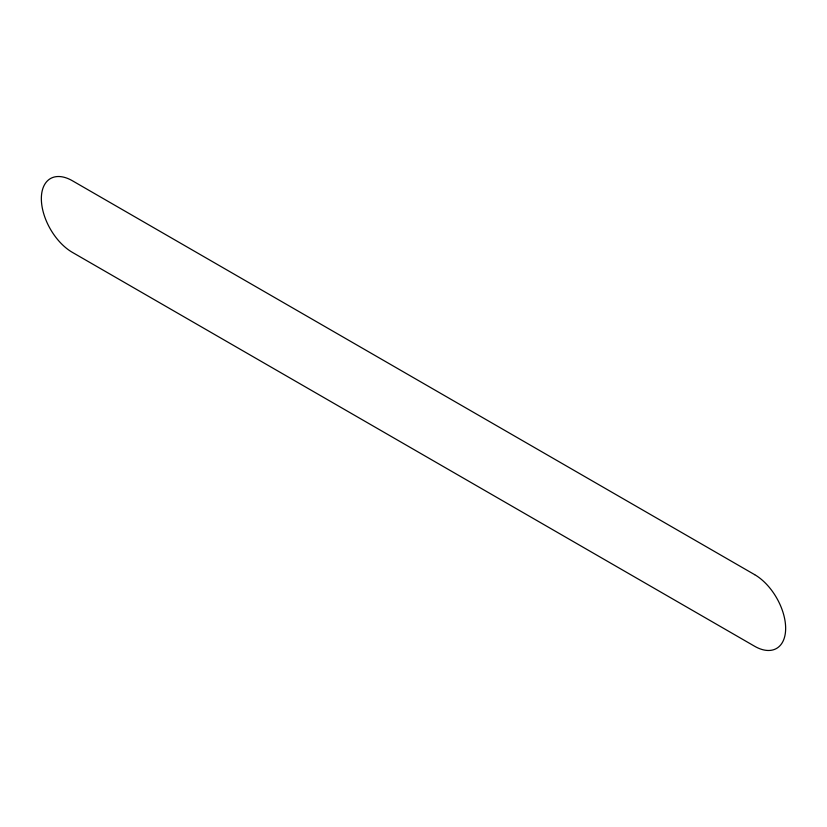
<?xml version="1.0" encoding="UTF-8"?>
<svg xmlns="http://www.w3.org/2000/svg" width="827" height="827" viewBox="0 0 827 827"><rect width="100%" height="100%" fill="white"/><g stroke="black" fill="none" stroke-linecap="round" stroke-linejoin="round"><path stroke-width="1.24" d="M754.637 574.641L72.362 180.741A43.862 25.327 60 0 0 41.35 198.645A43.862 25.327 60 0 0 72.362 252.359L754.637 646.259A43.862 25.327 60 0 0 785.65 628.355A43.862 25.327 60 0 0 754.637 574.641"/></g></svg>
